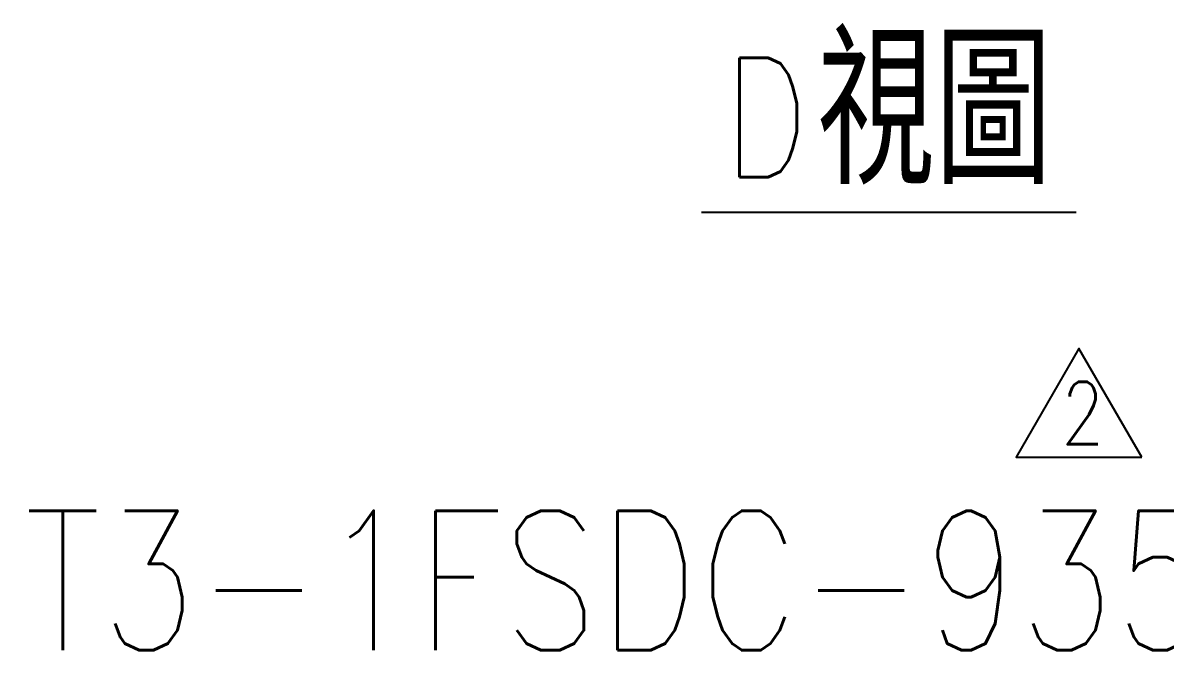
# Model space of a CAD drawing. Header units: millimetres. Extents: x 1519 to 1850, y 53 to 287.
# Drawn here: x 1679.1 to 1712.76, y 72.97 to 91.46 of the extents above; entities that cross this region are included whole.
import ezdxf
from ezdxf.enums import TextEntityAlignment as Align

# ---------------------------------------------------------------- set-up
doc = ezdxf.new("R2010")
doc.units = ezdxf.units.MM
doc.header["$LTSCALE"] = 6
doc.layers.get('0').update_dxf_attribs({"linetype": 'CONTINUOUS'})
doc.styles.add('SIMPLEX', font='SIMPLEX.shx', dxfattribs={"width": 0.8, "height": 2.8, "bigfont": 'chineset.shx'})
doc.styles.get("Standard").update_dxf_attribs({"font": 'TXT', "width": 0.8, "bigfont": 'CHINESET'})

msp = doc.modelspace()

# ---------------------------------------------------------------- linework, layer by layer
at = {"color": 6}
msp.add_line((1699.0983, 85.8831), (1710.1354, 85.8831), dxfattribs=at)
at = {"color": 3, "extrusion": (0, 0, -1)}
msp.add_lwpolyline([(-1712.0681, 78.6566), (-1710.2161, 81.8644), (-1708.3641, 78.6566)], close=True, dxfattribs=at)

# ---------------------------------------------------------------- texts
at = {"color": 3, "width": 0.8}
msp.add_text('視圖', height=4.32, dxfattribs=at).set_placement((1702.5066, 86.7083))
at = {"color": 3, "style": 'SIMPLEX', "width": 0.8}
for s, height, p in [('D', 3.51, (1699.7336, 88.6714)), ('=1R16-10T3-1FSDC-935-1050-0.018', 4.108836, (1654.7756, 75.0231))]:
    msp.add_text(s, height=height, dxfattribs=at).set_placement(p, align=Align.MIDDLE_LEFT)
at = {"color": 3, "extrusion": (0, 0, -1), "style": 'SIMPLEX', "text_generation_flag": 2, "width": 0.8}
msp.add_text('2', height=1.8398, dxfattribs=at).set_placement((-1709.6978, 79.0403))

doc.saveas('drawing.dxf')
